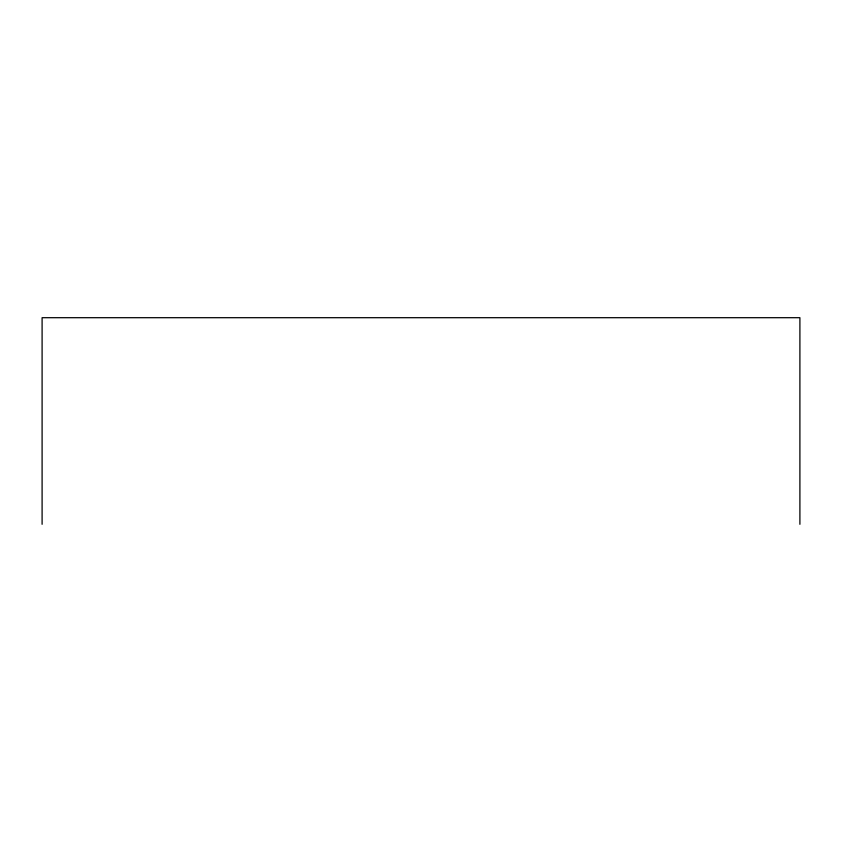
<?xml version="1.0" encoding="UTF-8"?>
<svg xmlns="http://www.w3.org/2000/svg" width="842" height="842" viewBox="0 0 842 842"><rect width="100%" height="100%" fill="white"/><g stroke="black" fill="none" stroke-linecap="round" stroke-linejoin="round"><path stroke-width="1.26" d="M799.9 524.303L799.9 317.697L42.1 317.697L42.1 524.303"/></g></svg>
